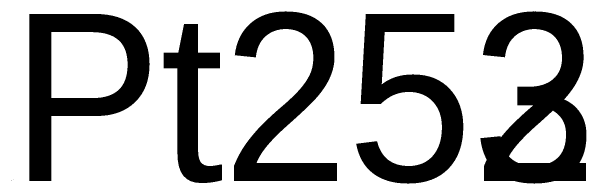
# Model space of a CAD drawing. Extents: x 551130 to 552033, y 1838655 to 1841039.
# Drawn here: x 551852.82 to 551859, y 1841037.64 to 1841039.5 of the extents above; entities that cross this region are included whole.
import ezdxf

# ---------------------------------------------------------------- set-up
doc = ezdxf.new("R2010")
doc.units = 0
doc.layers.add('Level 12', color=7, linetype='Continuous')
doc.layers.add('Level 7', color=7, linetype='Continuous')

msp = doc.modelspace()

# ---------------------------------------------------------------- linework, layer by layer
at = {"layer": 'Level 7'}
for p, q in [((551852.825, 1841037.672), (551852.825, 1841037.672)), ((551852.828, 1841037.673), (551852.828, 1841037.673)), ((551852.842, 1841037.693), (551852.842, 1841037.693))]:
    msp.add_line(p, q, dxfattribs=at)

# ---------------------------------------------------------------- texts
at = {"layer": 'Level 12'}
for s, p in [('Pt253', (551852.82, 1841037.67)), ('Pt252', (551852.83, 1841037.67))]:
    msp.add_text(s, height=1.8, dxfattribs=at).set_placement(p)

doc.saveas('drawing.dxf')
